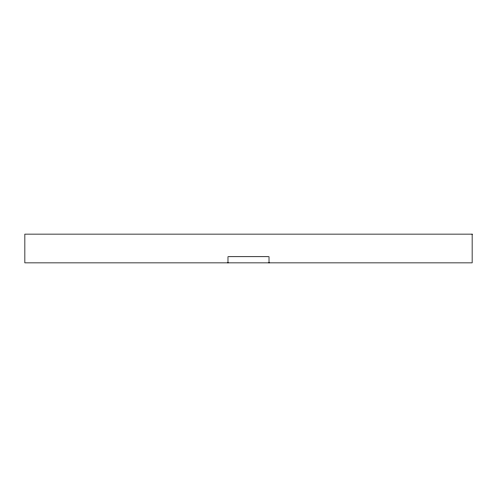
<?xml version="1.0" encoding="UTF-8"?>
<svg xmlns="http://www.w3.org/2000/svg" width="497" height="497" viewBox="0 0 497 497"><rect width="100%" height="100%" fill="white"/><g stroke="black" fill="none" stroke-linecap="round" stroke-linejoin="round"><path stroke-width="0.75" d="M269.02 262.863L269.02 256.707L227.98 256.707L227.98 262.863M472.15 234.137L24.85 234.137L24.85 262.863L472.15 262.863L472.15 234.137"/></g></svg>
